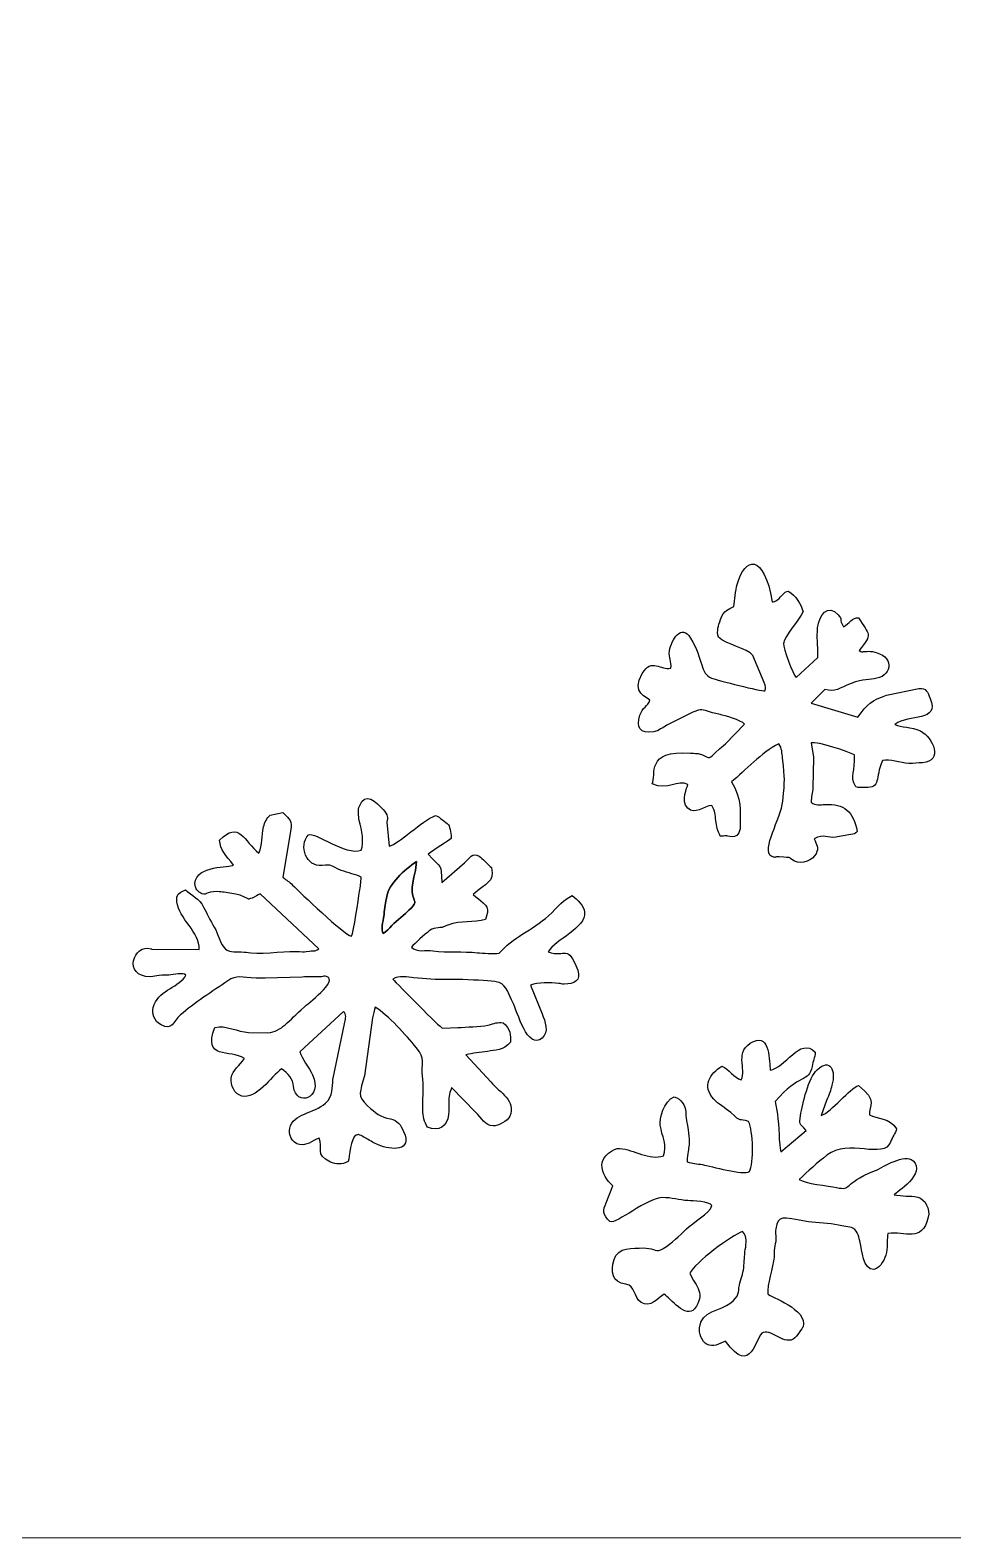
# Model space of a CAD drawing. Header units: millimetres. Extents: x -127 to 127, y -90 to 89.
# Drawn here: x 66.39 to 95.01, y -88.9 to -42.14 of the extents above; entities that cross this region are included whole.
import ezdxf

# ---------------------------------------------------------------- set-up
doc = ezdxf.new("R2010")
doc.units = ezdxf.units.MM
doc.header["$MEASUREMENT"] = 0
doc.layers.add('Layer 1', color=7, linetype='Continuous')

msp = doc.modelspace()

# ---------------------------------------------------------------- linework, layer by layer
at = {"layer": 'Layer 1', "color": 1, "lineweight": 20}
msp.add_lwpolyline([(-127, -88.9), (127, -88.9), (127, 88.9), (-127, 88.9), (-127, -88.9)], close=True, dxfattribs=at)
at = {"layer": 'Layer 1'}
for points, knots in [([(89.7377, -66.0497), (89.6877, -66.5952), (89.0515, -67.556), (89.3933, -67.7723), (89.3933, -67.7723), (89.5727, -67.8221), (89.4482, -67.7684), (89.6255, -67.7809), (89.6255, -67.7809), (90.0833, -67.8129), (89.8299, -67.7654), (90.0975, -67.9106), (90.0975, -67.9106), (90.3507, -68.048), (90.6707, -67.8675), (90.77, -67.6804), (90.77, -67.6804), (90.8635, -67.5041), (90.7852, -67.3959), (90.7087, -67.2207), (90.7087, -67.2207), (91.0153, -67.0401), (91.131, -67.2206), (91.3798, -67.1662), (91.3798, -67.1662), (91.8786, -67.0573), (91.913, -67.1277), (92.0488, -66.99), (92.0488, -66.99), (91.9224, -66.3662), (91.6452, -66.1257), (91.0426, -66.1537), (91.0426, -66.1537), (90.8953, -66.1606), (90.7647, -66.1942), (90.6167, -66.0875), (90.6167, -66.0875), (90.6133, -65.9089), (90.6711, -65.8125), (90.6678, -65.6185), (90.6678, -65.6185), (90.6678, -65.6185), (90.6948, -64.7155), (90.6948, -64.7155), (90.6948, -64.7155), (90.694, -64.7067), (90.6924, -64.6943), (90.6914, -64.6855), (90.6914, -64.6855), (90.6914, -64.6855), (90.6189, -64.2386), (90.6189, -64.2386), (90.6189, -64.2386), (90.8154, -64.1986), (91.7776, -64.5081), (91.9613, -64.6188), (91.9613, -64.6188), (92.0002, -65.1572), (91.7977, -65.2399), (92.0036, -65.6095), (92.0036, -65.6095), (92.1489, -65.6492), (92.0324, -65.619), (92.1605, -65.6256), (92.1605, -65.6256), (92.2053, -65.628), (92.2357, -65.6282), (92.2802, -65.6294), (92.2802, -65.6294), (92.8112, -65.6438), (92.5781, -65.3423), (92.8296, -64.7946), (92.8296, -64.7946), (93.0641, -64.7362), (93.372, -64.8664), (93.6499, -64.8796), (93.6499, -64.8796), (93.8108, -64.8871), (93.9226, -64.8681), (94.0732, -64.8595), (94.0732, -64.8595), (94.7146, -64.8227), (94.4107, -64.0781), (94.0078, -63.8752), (94.0078, -63.8752), (93.7222, -63.7314), (93.4065, -63.7798), (93.2176, -63.6726), (93.2176, -63.6726), (93.6469, -63.3345), (94.6156, -63.6113), (94.3113, -62.8659), (94.3113, -62.8659), (94.2262, -62.6575), (94.1899, -62.544), (93.9619, -62.5521), (93.9619, -62.5521), (93.9619, -62.5521), (92.9556, -62.7632), (92.9556, -62.7632), (92.9556, -62.7632), (92.5131, -62.9181), (92.3538, -63.05), (92.0619, -63.4421), (92.0619, -63.4421), (92.0619, -63.4421), (90.6154, -63.0149), (90.6154, -63.0149), (90.6154, -63.0149), (90.6154, -63.0149), (91.0403, -62.583), (91.0403, -62.583), (91.0403, -62.583), (91.3745, -62.6928), (91.4755, -62.5427), (91.8589, -62.4003), (91.8589, -62.4003), (92.2422, -62.2578), (92.431, -62.2892), (92.6524, -62.2416), (92.6524, -62.2416), (93.1438, -62.1358), (93.2071, -61.5287), (92.5169, -61.4129), (92.5169, -61.4129), (92.4135, -61.3955), (92.3881, -61.4062), (92.3076, -61.4081), (92.3076, -61.4081), (92.0939, -61.4131), (92.29, -61.4697), (92.107, -61.3807), (92.107, -61.3807), (92.5475, -60.8398), (92.408, -60.917), (92.0907, -60.3615), (92.0907, -60.3615), (91.9067, -60.3571), (91.7871, -60.5373), (91.6261, -60.6479), (91.6261, -60.6479), (91.4659, -60.391), (91.6086, -60.4415), (91.4559, -60.2705), (91.4559, -60.2705), (91.1388, -59.9156), (90.8645, -60.2657), (90.8194, -60.6781), (90.8194, -60.6781), (90.7848, -60.995), (90.837, -61.1395), (90.8258, -61.592), (90.8258, -61.592), (90.8258, -61.592), (90.1487, -62.2135), (90.1487, -62.2135), (90.1487, -62.2135), (90.0492, -62.1164), (89.7478, -61.3051), (89.7604, -61.1626), (89.7604, -61.1626), (89.7828, -60.911), (90.2476, -60.4405), (90.3659, -60.1732), (90.3659, -60.1732), (90.3209, -59.9692), (90.1286, -59.6593), (89.9083, -59.539), (89.9083, -59.539), (89.7918, -59.5251), (89.646, -59.7777), (89.5269, -59.8393), (89.5269, -59.8393), (89.3938, -59.9082), (89.4875, -59.8663), (89.4123, -59.8676), (89.4123, -59.8676), (89.1484, -58.3611), (88.5666, -58.4515), (88.3218, -59.3302), (88.3218, -59.3302), (88.272, -59.5092), (88.2452, -59.8227), (88.2184, -60.0168), (88.2184, -60.0168), (88.0415, -60.1174), (87.9151, -60.1024), (87.8053, -60.4182), (87.8053, -60.4182), (87.7377, -60.6129), (87.6838, -60.7633), (87.7407, -60.9612), (87.7407, -60.9612), (87.9841, -61.1977), (88.6371, -61.3072), (88.8061, -61.5302), (88.8061, -61.5302), (88.8061, -61.5302), (89.163, -62.3665), (89.163, -62.3665), (89.163, -62.3665), (89.2037, -62.515), (89.2133, -62.5187), (89.1828, -62.6311), (89.1828, -62.6311), (89.0735, -62.6487), (87.7114, -62.3034), (87.5225, -62.2316), (87.5225, -62.2316), (87.1723, -62.0986), (87.2871, -61.6744), (86.8757, -60.9937), (86.8757, -60.9937), (86.5933, -60.5263), (86.2791, -61.0504), (86.2248, -61.3849), (86.2248, -61.3849), (86.1861, -61.6234), (86.3037, -61.7059), (86.2609, -61.9262), (86.2609, -61.9262), (85.9482, -62.0018), (85.672, -61.5968), (85.3786, -62.0906), (85.3786, -62.0906), (85.0182, -62.697), (85.5426, -62.8415), (85.6173, -62.9153), (85.6173, -62.9153), (85.5491, -63.118), (85.3851, -63.1406), (85.308, -63.3847), (85.308, -63.3847), (85.1892, -63.7618), (85.2886, -63.9785), (85.7388, -63.8984), (85.7388, -63.8984), (85.8908, -63.8713), (86.0109, -63.7649), (86.1436, -63.6965), (86.1436, -63.6965), (87.448, -63.0246), (87.0345, -63.2097), (87.7899, -63.365), (87.7899, -63.365), (87.9236, -63.3926), (88.4424, -63.5399), (88.5538, -63.6591), (88.5538, -63.6591), (88.5538, -63.6591), (87.961, -64.2689), (87.961, -64.2689), (87.961, -64.2689), (87.3696, -64.7644), (87.5378, -64.743), (87.3272, -64.6531), (87.3272, -64.6531), (87.0631, -64.5404), (87.1588, -64.5841), (86.8786, -64.5617), (86.8786, -64.5617), (85.4606, -64.4483), (85.8313, -65.2329), (85.6832, -65.5163), (85.6832, -65.5163), (86.1682, -65.7258), (86.4872, -65.3772), (86.789, -65.5311), (86.789, -65.5311), (86.7853, -65.6316), (86.5587, -66.0167), (86.7905, -66.2732), (86.7905, -66.2732), (86.9908, -66.4951), (87.2928, -66.1974), (87.5359, -66.1816), (87.5359, -66.1816), (87.6442, -66.3719), (87.6375, -66.4539), (87.6585, -66.6561), (87.6585, -66.6561), (87.6759, -66.8242), (87.7168, -66.9763), (87.7988, -67.1375), (87.7988, -67.1375), (87.9094, -67.1491), (87.8906, -67.1205), (87.9981, -67.1308), (87.9981, -67.1308), (88.0531, -67.1362), (88.4494, -67.313), (88.4169, -66.7283), (88.4169, -66.7283), (88.3971, -66.3726), (88.4863, -65.9663), (88.1418, -65.4559), (88.1418, -65.4559), (88.5748, -65.1027), (89.069, -64.5437), (89.6133, -64.2743), (89.6133, -64.2743), (89.7173, -64.4106), (89.712, -64.5693), (89.7293, -64.7209), (89.7293, -64.7209), (89.81, -65.4276), (89.8038, -65.3263), (89.7377, -66.0497)], [0, 0, 0, 0, 0.0128205, 0.0128205, 0.0128205, 0.0128205, 0.025641, 0.025641, 0.025641, 0.025641, 0.0384615, 0.0384615, 0.0384615, 0.0384615, 0.0512821, 0.0512821, 0.0512821, 0.0512821, 0.0641026, 0.0641026, 0.0641026, 0.0641026, 0.0769231, 0.0769231, 0.0769231, 0.0769231, 0.0897436, 0.0897436, 0.0897436, 0.0897436, 0.1025641, 0.1025641, 0.1025641, 0.1025641, 0.1153846, 0.1153846, 0.1153846, 0.1153846, 0.1282051, 0.1282051, 0.1282051, 0.1282051, 0.1410256, 0.1410256, 0.1410256, 0.1410256, 0.1538462, 0.1538462, 0.1538462, 0.1538462, 0.1666667, 0.1666667, 0.1666667, 0.1666667, 0.1794872, 0.1794872, 0.1794872, 0.1794872, 0.1923077, 0.1923077, 0.1923077, 0.1923077, 0.2051282, 0.2051282, 0.2051282, 0.2051282, 0.2179487, 0.2179487, 0.2179487, 0.2179487, 0.2307692, 0.2307692, 0.2307692, 0.2307692, 0.2435897, 0.2435897, 0.2435897, 0.2435897, 0.2564103, 0.2564103, 0.2564103, 0.2564103, 0.2692308, 0.2692308, 0.2692308, 0.2692308, 0.2820513, 0.2820513, 0.2820513, 0.2820513, 0.2948718, 0.2948718, 0.2948718, 0.2948718, 0.3076923, 0.3076923, 0.3076923, 0.3076923, 0.3205128, 0.3205128, 0.3205128, 0.3205128, 0.3333333, 0.3333333, 0.3333333, 0.3333333, 0.3461538, 0.3461538, 0.3461538, 0.3461538, 0.3589744, 0.3589744, 0.3589744, 0.3589744, 0.3717949, 0.3717949, 0.3717949, 0.3717949, 0.3846154, 0.3846154, 0.3846154, 0.3846154, 0.3974359, 0.3974359, 0.3974359, 0.3974359, 0.4102564, 0.4102564, 0.4102564, 0.4102564, 0.4230769, 0.4230769, 0.4230769, 0.4230769, 0.4358974, 0.4358974, 0.4358974, 0.4358974, 0.4487179, 0.4487179, 0.4487179, 0.4487179, 0.4615385, 0.4615385, 0.4615385, 0.4615385, 0.474359, 0.474359, 0.474359, 0.474359, 0.4871795, 0.4871795, 0.4871795, 0.4871795, 0.5, 0.5, 0.5, 0.5, 0.5128205, 0.5128205, 0.5128205, 0.5128205, 0.525641, 0.525641, 0.525641, 0.525641, 0.5384615, 0.5384615, 0.5384615, 0.5384615, 0.5512821, 0.5512821, 0.5512821, 0.5512821, 0.5641026, 0.5641026, 0.5641026, 0.5641026, 0.5769231, 0.5769231, 0.5769231, 0.5769231, 0.5897436, 0.5897436, 0.5897436, 0.5897436, 0.6025641, 0.6025641, 0.6025641, 0.6025641, 0.6153846, 0.6153846, 0.6153846, 0.6153846, 0.6282051, 0.6282051, 0.6282051, 0.6282051, 0.6410256, 0.6410256, 0.6410256, 0.6410256, 0.6538462, 0.6538462, 0.6538462, 0.6538462, 0.6666667, 0.6666667, 0.6666667, 0.6666667, 0.6794872, 0.6794872, 0.6794872, 0.6794872, 0.6923077, 0.6923077, 0.6923077, 0.6923077, 0.7051282, 0.7051282, 0.7051282, 0.7051282, 0.7179487, 0.7179487, 0.7179487, 0.7179487, 0.7307692, 0.7307692, 0.7307692, 0.7307692, 0.7435897, 0.7435897, 0.7435897, 0.7435897, 0.7564103, 0.7564103, 0.7564103, 0.7564103, 0.7692308, 0.7692308, 0.7692308, 0.7692308, 0.7820513, 0.7820513, 0.7820513, 0.7820513, 0.7948718, 0.7948718, 0.7948718, 0.7948718, 0.8076923, 0.8076923, 0.8076923, 0.8076923, 0.8205128, 0.8205128, 0.8205128, 0.8205128, 0.8333333, 0.8333333, 0.8333333, 0.8333333, 0.8461538, 0.8461538, 0.8461538, 0.8461538, 0.8589744, 0.8589744, 0.8589744, 0.8589744, 0.8717949, 0.8717949, 0.8717949, 0.8717949, 0.8846154, 0.8846154, 0.8846154, 0.8846154, 0.8974359, 0.8974359, 0.8974359, 0.8974359, 0.9102564, 0.9102564, 0.9102564, 0.9102564, 0.9230769, 0.9230769, 0.9230769, 0.9230769, 0.9358974, 0.9358974, 0.9358974, 0.9358974, 0.9487179, 0.9487179, 0.9487179, 0.9487179, 0.9615385, 0.9615385, 0.9615385, 0.9615385, 0.974359, 0.974359, 0.974359, 0.974359, 1, 1, 1, 1]), ([(80.6773, -74.7613), (80.6773, -74.7613), (79.9027, -73.9175), (79.9027, -73.9175), (79.9027, -73.9175), (80.1259, -73.8633), (80.3508, -73.8504), (80.5792, -73.8109), (80.5792, -73.8109), (80.8136, -73.7704), (81.0681, -73.7957), (81.2892, -73.5236), (81.2892, -73.5236), (81.2906, -73.3296), (81.301, -73.1057), (81.0589, -72.9235), (81.0589, -72.9235), (80.8769, -72.8975), (80.8092, -72.9473), (80.5948, -72.9944), (80.5948, -72.9944), (80.3117, -73.0565), (79.9369, -73.0504), (79.6565, -73.0747), (79.6565, -73.0747), (79.6565, -73.0747), (79.1925, -73.0932), (79.1925, -73.0932), (79.1925, -73.0932), (79.1037, -73.0883), (77.8078, -71.7398), (77.637, -71.5692), (77.637, -71.5692), (77.8212, -71.4601), (78.1089, -71.5074), (78.2937, -71.5351), (78.2937, -71.5351), (78.2937, -71.5351), (78.9551, -71.5833), (78.9551, -71.5833), (78.9551, -71.5833), (79.2499, -71.5623), (80.7248, -71.6003), (80.9416, -71.675), (80.9416, -71.675), (81.1622, -71.7509), (81.2603, -72.0912), (81.3623, -72.2954), (81.3623, -72.2954), (81.5033, -72.5775), (81.8208, -73.7854), (82.2689, -73.4017), (82.2689, -73.4017), (82.4972, -73.2062), (82.3591, -72.8845), (82.2765, -72.647), (82.2765, -72.647), (82.2765, -72.647), (81.9087, -71.7552), (81.9087, -71.7552), (81.9087, -71.7552), (82.1276, -71.661), (82.5493, -71.6834), (82.7806, -71.7023), (82.7806, -71.7023), (82.8636, -71.709), (82.8658, -71.7264), (82.9603, -71.726), (82.9603, -71.726), (83.2545, -71.7247), (83.4961, -71.6095), (83.3758, -71.2931), (83.3758, -71.2931), (83.0563, -70.453), (83.0036, -70.9108), (82.4609, -70.7292), (82.4609, -70.7292), (82.6877, -70.3328), (83.6362, -69.9933), (83.5878, -69.4936), (83.5878, -69.4936), (83.5688, -69.2977), (83.3683, -69.1119), (83.2076, -68.973), (83.2076, -68.973), (82.7121, -69.2795), (82.8294, -69.2865), (82.4711, -69.6065), (82.4711, -69.6065), (81.9697, -70.0544), (81.3551, -70.2773), (80.9386, -70.7687), (80.9386, -70.7687), (80.7825, -70.7866), (80.4201, -70.7714), (80.2685, -70.7538), (80.2685, -70.7538), (79.8214, -70.7016), (79.3445, -70.7597), (78.8851, -70.691), (78.8851, -70.691), (78.6736, -70.6594), (78.3826, -70.7537), (78.2151, -70.5801), (78.2151, -70.5801), (78.3284, -70.4518), (78.6317, -70.1787), (78.7723, -70.0746), (78.7723, -70.0746), (78.8858, -69.9905), (78.9321, -69.9879), (79.0449, -69.9793), (79.0449, -69.9793), (79.2243, -69.9655), (79.1593, -69.9721), (79.3498, -69.898), (79.3498, -69.898), (79.7597, -69.7383), (80.1411, -69.8257), (80.5198, -69.7244), (80.5198, -69.7244), (80.5198, -69.7244), (80.5813, -69.5023), (80.5813, -69.5023), (80.5813, -69.5023), (80.6222, -69.2628), (80.3338, -69.1447), (80.1333, -68.9418), (80.1333, -68.9418), (80.536, -68.5821), (80.7946, -68.5829), (80.6988, -68.1139), (80.6988, -68.1139), (80.6067, -68.0211), (80.4058, -67.8145), (80.3186, -67.7602), (80.3186, -67.7602), (80.1038, -67.6263), (80.0348, -67.8138), (79.8613, -67.9641), (79.8613, -67.9641), (79.8613, -67.9641), (79.1652, -68.5756), (79.1652, -68.5756), (79.1652, -68.5756), (79.1334, -67.9501), (79.1606, -68.1677), (78.7345, -67.6937), (78.7345, -67.6937), (78.8983, -67.5699), (79.3953, -67.2587), (79.4459, -67.2105), (79.4459, -67.2105), (79.4591, -67.1331), (79.417, -66.8512), (79.3675, -66.7856), (79.3675, -66.7856), (79.3303, -66.7362), (79.2428, -66.6838), (79.177, -66.6347), (79.177, -66.6347), (79.1255, -66.5962), (79.0324, -66.4958), (78.9661, -66.4978), (78.9661, -66.4978), (78.5356, -66.6554), (77.8341, -67.3712), (77.527, -67.4518), (77.527, -67.4518), (77.527, -67.4518), (77.4564, -66.7048), (77.4564, -66.7048), (77.4564, -66.7048), (77.4843, -66.5362), (77.4917, -66.4951), (77.3396, -66.3146), (77.3396, -66.3146), (77.1422, -66.0803), (76.7728, -65.7212), (76.6026, -66.2033), (76.6026, -66.2033), (76.5617, -66.3195), (76.5669, -66.5169), (76.6012, -66.6549), (76.6012, -66.6549), (76.6734, -66.9462), (76.7602, -67.3323), (76.6581, -67.576), (76.6581, -67.576), (76.1739, -67.7397), (75.2217, -66.9973), (75.026, -67.092), (75.026, -67.092), (74.7028, -67.4473), (74.9697, -68.1055), (75.4438, -68.045), (75.4438, -68.045), (75.7646, -68.0042), (75.7028, -68.0675), (76.0378, -68.1976), (76.0378, -68.1976), (76.2461, -68.2786), (76.4934, -68.3197), (76.657, -68.4107), (76.657, -68.4107), (76.6481, -68.5761), (76.6407, -68.6952), (76.6106, -68.8582), (76.6106, -68.8582), (76.5704, -69.076), (76.4308, -70.1167), (76.3561, -70.2435), (76.3561, -70.2435), (76.1149, -70.1907), (74.7725, -68.8893), (74.5326, -68.6527), (74.5326, -68.6527), (74.4209, -68.5425), (74.3569, -68.5238), (74.2334, -68.4045), (74.2334, -68.4045), (74.2334, -68.4045), (74.4765, -66.9272), (74.4765, -66.9272), (74.4765, -66.9272), (74.5054, -66.6747), (74.4649, -66.6297), (74.2328, -66.4053), (74.2328, -66.4053), (74.2328, -66.4053), (73.8405, -66.4866), (73.8405, -66.4866), (73.8405, -66.4866), (73.7326, -66.5577), (73.6621, -66.7207), (73.6323, -66.8493), (73.6323, -66.8493), (73.5645, -67.1412), (73.6073, -67.3916), (73.4854, -67.6644), (73.4854, -67.6644), (73.0264, -67.2986), (72.8759, -66.6376), (72.2687, -67.2592), (72.2687, -67.2592), (72.2863, -67.5656), (72.4642, -67.7323), (72.6954, -68.0344), (72.6954, -68.0344), (72.5921, -68.1254), (71.5448, -68.0156), (71.5005, -68.6037), (71.5005, -68.6037), (71.4965, -68.6567), (71.5424, -68.7753), (71.5614, -68.8017), (71.5614, -68.8017), (71.5783, -68.8249), (71.6378, -68.8762), (71.6524, -68.8857), (71.6524, -68.8857), (71.8618, -69.0209), (71.8222, -68.8428), (72.1986, -68.8556), (72.1986, -68.8556), (72.3447, -68.8607), (72.4696, -68.8927), (72.6473, -68.9166), (72.6473, -68.9166), (72.8245, -68.9406), (72.8894, -68.9617), (73.0627, -69.0365), (73.0627, -69.0365), (73.2119, -69.101), (73.1089, -69.11), (73.2732, -69.0563), (73.2732, -69.0563), (73.3667, -69.0258), (73.4545, -68.9601), (73.5228, -68.9237), (73.5228, -68.9237), (73.5228, -68.9237), (75.3434, -70.6283), (75.3434, -70.6283), (75.3434, -70.6283), (75.1859, -70.7293), (75.2119, -70.6865), (75.0513, -70.6994), (75.0513, -70.6994), (74.8853, -70.7128), (74.9162, -70.7435), (74.7499, -70.719), (74.7499, -70.719), (74.4524, -70.6753), (73.6804, -70.8019), (73.2376, -70.754), (73.2376, -70.754), (73.1118, -70.7404), (73.0791, -70.7319), (72.9377, -70.7267), (72.9377, -70.7267), (72.7327, -70.7193), (72.5258, -70.7542), (72.3964, -70.5845), (72.3964, -70.5845), (72.2396, -70.379), (72.2347, -70.1879), (72.1024, -69.9627), (72.1024, -69.9627), (71.9769, -69.7493), (71.8692, -69.5207), (71.7714, -69.3365), (71.7714, -69.3365), (71.6219, -69.0549), (71.4134, -68.9933), (71.2061, -68.801), (71.2061, -68.801), (70.986, -68.9227), (70.919, -68.9218), (70.9435, -69.1719), (70.9435, -69.1719), (70.9952, -69.7019), (71.6607, -70.1043), (71.6357, -70.6509), (71.6357, -70.6509), (71.6357, -70.6509), (70.1648, -70.642), (70.1648, -70.642), (70.1648, -70.642), (70.156, -70.6389), (70.1447, -70.6336), (70.1359, -70.6307), (70.1359, -70.6307), (69.6039, -70.4565), (69.2351, -71.4974), (70.12, -71.4974), (70.12, -71.4974), (70.2311, -71.4974), (70.2737, -71.473), (70.3921, -71.4584), (70.3921, -71.4584), (70.5115, -71.4439), (70.5808, -71.4551), (70.6948, -71.446), (70.6948, -71.446), (70.8499, -71.4336), (71.1411, -71.367), (71.2151, -71.4443), (71.2151, -71.4443), (71.2151, -71.4443), (71.1843, -71.5105), (71.1843, -71.5105), (71.1843, -71.5105), (70.9366, -71.8517), (70.3351, -71.9318), (70.2103, -72.4511), (70.2103, -72.4511), (70.1652, -72.6384), (70.2242, -72.8688), (70.4541, -72.9883), (70.4541, -72.9883), (70.8015, -73.1685), (70.8113, -72.8987), (71.0522, -72.6836), (71.0522, -72.6836), (71.47, -72.3103), (72.0576, -71.9491), (72.5217, -71.6236), (72.5217, -71.6236), (72.7905, -71.4351), (72.9587, -71.517), (73.4051, -71.541), (73.4051, -71.541), (73.5356, -71.5479), (73.5714, -71.5386), (73.6768, -71.544), (73.6768, -71.544), (73.6768, -71.544), (74.8257, -71.5108), (74.8257, -71.5108), (74.8257, -71.5108), (75.0309, -71.4778), (75.2239, -71.5147), (75.4299, -71.4951), (75.4299, -71.4951), (75.4786, -71.4904), (75.5172, -71.4706), (75.5833, -71.4902), (75.5833, -71.4902), (75.9818, -71.6084), (74.9613, -72.3697), (74.8871, -72.4361), (74.8871, -72.4361), (74.38, -72.8907), (74.215, -73.1764), (73.7623, -73.2384), (73.7623, -73.2384), (73.7623, -73.2384), (73.16, -73.2214), (73.16, -73.2214), (73.16, -73.2214), (72.8297, -73.2083), (72.471, -72.9877), (72.1168, -73.0666), (72.1168, -73.0666), (71.7366, -74.0925), (72.5923, -73.7406), (73.0363, -74.0306), (73.0363, -74.0306), (72.8811, -74.2659), (72.6717, -74.3729), (72.6278, -74.639), (72.6278, -74.639), (72.5911, -74.861), (72.7308, -75.1368), (72.9562, -75.1964), (72.9562, -75.1964), (73.4033, -75.3144), (73.8642, -74.6034), (74.1847, -74.3506), (74.1847, -74.3506), (74.4023, -74.4848), (74.5428, -74.6785), (74.564, -74.8991), (74.564, -74.8991), (74.6273, -75.5569), (75.487, -75.2643), (75.152, -74.5419), (75.152, -74.5419), (75.0528, -74.3278), (74.8063, -74.0215), (74.7603, -73.8286), (74.7603, -73.8286), (74.7603, -73.8286), (76.1156, -72.5787), (76.1156, -72.5787), (76.1156, -72.5787), (76.2155, -72.6561), (76.1718, -72.7827), (76.1522, -72.9065), (76.1522, -72.9065), (76.1522, -72.9065), (75.784, -74.6969), (75.784, -74.6969), (75.784, -74.6969), (75.753, -74.9044), (75.795, -75.2015), (75.5522, -75.4184), (75.5522, -75.4184), (75.1894, -75.7426), (74.5516, -75.7392), (74.4413, -76.19), (74.4413, -76.19), (74.3943, -76.3818), (74.5076, -76.6565), (74.7442, -76.7024), (74.7442, -76.7024), (74.9754, -76.7473), (75.113, -76.5969), (75.3596, -76.4986), (75.3596, -76.4986), (75.4868, -76.7952), (75.2046, -77.0218), (75.7076, -77.243), (75.7076, -77.243), (75.8778, -77.3179), (76.0621, -77.3329), (76.2563, -77.2298), (76.2563, -77.2298), (76.2958, -77.0799), (76.3316, -76.4882), (76.4998, -76.4154), (76.4998, -76.4154), (76.6438, -76.3734), (76.5087, -76.3718), (76.661, -76.4258), (76.661, -76.4258), (76.6737, -76.4304), (76.8083, -76.5082), (76.8369, -76.5249), (76.8369, -76.5249), (76.9504, -76.5912), (77.0645, -76.6626), (77.1897, -76.7147), (77.1897, -76.7147), (77.5834, -76.8784), (78.2684, -76.9221), (77.977, -76.2965), (77.977, -76.2965), (77.8827, -76.0938), (77.7901, -75.9447), (77.5658, -75.9065), (77.5658, -75.9065), (77.2622, -75.8547), (77.1007, -75.7204), (76.857, -75.5003), (76.857, -75.5003), (76.5066, -75.1839), (76.6395, -75.0685), (76.7577, -74.5709), (76.7577, -74.5709), (76.7577, -74.5709), (77.0133, -72.7738), (77.0133, -72.7738), (77.0133, -72.7738), (77.0337, -72.6736), (77.0552, -72.528), (77.0965, -72.4395), (77.0965, -72.4395), (77.4851, -72.6796), (78.066, -73.3228), (78.365, -73.6887), (78.365, -73.6887), (78.691, -74.0877), (78.497, -74.1022), (78.5699, -74.6717), (78.5699, -74.6717), (78.6138, -75.0137), (78.554, -75.3054), (78.5722, -75.6378), (78.5722, -75.6378), (78.5811, -75.7991), (78.6083, -76.0122), (78.7194, -76.1676), (78.7194, -76.1676), (79.0599, -76.2952), (79.3348, -76.1616), (79.3662, -75.7744), (79.3662, -75.7744), (79.3784, -75.624), (79.3769, -75.5184), (79.374, -75.3513), (79.374, -75.3513), (79.3722, -75.25), (79.4124, -75.0513), (79.4652, -74.9315), (79.4652, -74.9315), (79.4652, -74.9315), (80.2072, -75.6954), (80.2072, -75.6954), (80.2072, -75.6954), (80.3999, -75.8858), (80.5031, -76.1217), (80.7525, -76.1251), (80.7525, -76.1251), (80.9022, -76.1272), (81.2088, -75.968), (81.2703, -75.8214), (81.2703, -75.8214), (81.4714, -75.3425), (80.9735, -75.0929), (80.6773, -74.7613)], [0, 0, 0, 0, 0.0071942, 0.0071942, 0.0071942, 0.0071942, 0.0143885, 0.0143885, 0.0143885, 0.0143885, 0.0215827, 0.0215827, 0.0215827, 0.0215827, 0.028777, 0.028777, 0.028777, 0.028777, 0.0359712, 0.0359712, 0.0359712, 0.0359712, 0.0431655, 0.0431655, 0.0431655, 0.0431655, 0.0503597, 0.0503597, 0.0503597, 0.0503597, 0.057554, 0.057554, 0.057554, 0.057554, 0.0647482, 0.0647482, 0.0647482, 0.0647482, 0.0719424, 0.0719424, 0.0719424, 0.0719424, 0.0791367, 0.0791367, 0.0791367, 0.0791367, 0.0863309, 0.0863309, 0.0863309, 0.0863309, 0.0935252, 0.0935252, 0.0935252, 0.0935252, 0.1007194, 0.1007194, 0.1007194, 0.1007194, 0.1079137, 0.1079137, 0.1079137, 0.1079137, 0.1151079, 0.1151079, 0.1151079, 0.1151079, 0.1223022, 0.1223022, 0.1223022, 0.1223022, 0.1294964, 0.1294964, 0.1294964, 0.1294964, 0.1366906, 0.1366906, 0.1366906, 0.1366906, 0.1438849, 0.1438849, 0.1438849, 0.1438849, 0.1510791, 0.1510791, 0.1510791, 0.1510791, 0.1582734, 0.1582734, 0.1582734, 0.1582734, 0.1654676, 0.1654676, 0.1654676, 0.1654676, 0.1726619, 0.1726619, 0.1726619, 0.1726619, 0.1798561, 0.1798561, 0.1798561, 0.1798561, 0.1870504, 0.1870504, 0.1870504, 0.1870504, 0.1942446, 0.1942446, 0.1942446, 0.1942446, 0.2014388, 0.2014388, 0.2014388, 0.2014388, 0.2086331, 0.2086331, 0.2086331, 0.2086331, 0.2158273, 0.2158273, 0.2158273, 0.2158273, 0.2230216, 0.2230216, 0.2230216, 0.2230216, 0.2302158, 0.2302158, 0.2302158, 0.2302158, 0.2374101, 0.2374101, 0.2374101, 0.2374101, 0.2446043, 0.2446043, 0.2446043, 0.2446043, 0.2517986, 0.2517986, 0.2517986, 0.2517986, 0.2589928, 0.2589928, 0.2589928, 0.2589928, 0.2661871, 0.2661871, 0.2661871, 0.2661871, 0.2733813, 0.2733813, 0.2733813, 0.2733813, 0.2805755, 0.2805755, 0.2805755, 0.2805755, 0.2877698, 0.2877698, 0.2877698, 0.2877698, 0.294964, 0.294964, 0.294964, 0.294964, 0.3021583, 0.3021583, 0.3021583, 0.3021583, 0.3093525, 0.3093525, 0.3093525, 0.3093525, 0.3165468, 0.3165468, 0.3165468, 0.3165468, 0.323741, 0.323741, 0.323741, 0.323741, 0.3309353, 0.3309353, 0.3309353, 0.3309353, 0.3381295, 0.3381295, 0.3381295, 0.3381295, 0.3453237, 0.3453237, 0.3453237, 0.3453237, 0.352518, 0.352518, 0.352518, 0.352518, 0.3597122, 0.3597122, 0.3597122, 0.3597122, 0.3669065, 0.3669065, 0.3669065, 0.3669065, 0.3741007, 0.3741007, 0.3741007, 0.3741007, 0.381295, 0.381295, 0.381295, 0.381295, 0.3884892, 0.3884892, 0.3884892, 0.3884892, 0.3956835, 0.3956835, 0.3956835, 0.3956835, 0.4028777, 0.4028777, 0.4028777, 0.4028777, 0.4100719, 0.4100719, 0.4100719, 0.4100719, 0.4172662, 0.4172662, 0.4172662, 0.4172662, 0.4244604, 0.4244604, 0.4244604, 0.4244604, 0.4316547, 0.4316547, 0.4316547, 0.4316547, 0.4388489, 0.4388489, 0.4388489, 0.4388489, 0.4460432, 0.4460432, 0.4460432, 0.4460432, 0.4532374, 0.4532374, 0.4532374, 0.4532374, 0.4604317, 0.4604317, 0.4604317, 0.4604317, 0.4676259, 0.4676259, 0.4676259, 0.4676259, 0.4748201, 0.4748201, 0.4748201, 0.4748201, 0.4820144, 0.4820144, 0.4820144, 0.4820144, 0.4892086, 0.4892086, 0.4892086, 0.4892086, 0.4964029, 0.4964029, 0.4964029, 0.4964029, 0.5035971, 0.5035971, 0.5035971, 0.5035971, 0.5107914, 0.5107914, 0.5107914, 0.5107914, 0.5179856, 0.5179856, 0.5179856, 0.5179856, 0.5251799, 0.5251799, 0.5251799, 0.5251799, 0.5323741, 0.5323741, 0.5323741, 0.5323741, 0.5395683, 0.5395683, 0.5395683, 0.5395683, 0.5467626, 0.5467626, 0.5467626, 0.5467626, 0.5539568, 0.5539568, 0.5539568, 0.5539568, 0.5611511, 0.5611511, 0.5611511, 0.5611511, 0.5683453, 0.5683453, 0.5683453, 0.5683453, 0.5755396, 0.5755396, 0.5755396, 0.5755396, 0.5827338, 0.5827338, 0.5827338, 0.5827338, 0.5899281, 0.5899281, 0.5899281, 0.5899281, 0.5971223, 0.5971223, 0.5971223, 0.5971223, 0.6043165, 0.6043165, 0.6043165, 0.6043165, 0.6115108, 0.6115108, 0.6115108, 0.6115108, 0.618705, 0.618705, 0.618705, 0.618705, 0.6258993, 0.6258993, 0.6258993, 0.6258993, 0.6330935, 0.6330935, 0.6330935, 0.6330935, 0.6402878, 0.6402878, 0.6402878, 0.6402878, 0.647482, 0.647482, 0.647482, 0.647482, 0.6546763, 0.6546763, 0.6546763, 0.6546763, 0.6618705, 0.6618705, 0.6618705, 0.6618705, 0.6690647, 0.6690647, 0.6690647, 0.6690647, 0.676259, 0.676259, 0.676259, 0.676259, 0.6834532, 0.6834532, 0.6834532, 0.6834532, 0.6906475, 0.6906475, 0.6906475, 0.6906475, 0.6978417, 0.6978417, 0.6978417, 0.6978417, 0.705036, 0.705036, 0.705036, 0.705036, 0.7122302, 0.7122302, 0.7122302, 0.7122302, 0.7194245, 0.7194245, 0.7194245, 0.7194245, 0.7266187, 0.7266187, 0.7266187, 0.7266187, 0.7338129, 0.7338129, 0.7338129, 0.7338129, 0.7410072, 0.7410072, 0.7410072, 0.7410072, 0.7482014, 0.7482014, 0.7482014, 0.7482014, 0.7553957, 0.7553957, 0.7553957, 0.7553957, 0.7625899, 0.7625899, 0.7625899, 0.7625899, 0.7697842, 0.7697842, 0.7697842, 0.7697842, 0.7769784, 0.7769784, 0.7769784, 0.7769784, 0.7841727, 0.7841727, 0.7841727, 0.7841727, 0.7913669, 0.7913669, 0.7913669, 0.7913669, 0.7985612, 0.7985612, 0.7985612, 0.7985612, 0.8057554, 0.8057554, 0.8057554, 0.8057554, 0.8129496, 0.8129496, 0.8129496, 0.8129496, 0.8201439, 0.8201439, 0.8201439, 0.8201439, 0.8273381, 0.8273381, 0.8273381, 0.8273381, 0.8345324, 0.8345324, 0.8345324, 0.8345324, 0.8417266, 0.8417266, 0.8417266, 0.8417266, 0.8489209, 0.8489209, 0.8489209, 0.8489209, 0.8561151, 0.8561151, 0.8561151, 0.8561151, 0.8633094, 0.8633094, 0.8633094, 0.8633094, 0.8705036, 0.8705036, 0.8705036, 0.8705036, 0.8776978, 0.8776978, 0.8776978, 0.8776978, 0.8848921, 0.8848921, 0.8848921, 0.8848921, 0.8920863, 0.8920863, 0.8920863, 0.8920863, 0.8992806, 0.8992806, 0.8992806, 0.8992806, 0.9064748, 0.9064748, 0.9064748, 0.9064748, 0.9136691, 0.9136691, 0.9136691, 0.9136691, 0.9208633, 0.9208633, 0.9208633, 0.9208633, 0.9280576, 0.9280576, 0.9280576, 0.9280576, 0.9352518, 0.9352518, 0.9352518, 0.9352518, 0.942446, 0.942446, 0.942446, 0.942446, 0.9496403, 0.9496403, 0.9496403, 0.9496403, 0.9568345, 0.9568345, 0.9568345, 0.9568345, 0.9640288, 0.9640288, 0.9640288, 0.9640288, 0.971223, 0.971223, 0.971223, 0.971223, 0.9784173, 0.9784173, 0.9784173, 0.9784173, 0.9856115, 0.9856115, 0.9856115, 0.9856115, 1, 1, 1, 1]), ([(78.3474, -68.2001), (77.9853, -69.44), (78.7573, -68.9327), (77.8866, -69.6546), (77.8866, -69.6546), (77.6788, -69.8268), (77.5442, -70.0004), (77.3392, -70.1606), (77.3392, -70.1606), (77.2696, -70.0097), (77.3327, -69.8479), (77.3672, -69.5645), (77.3672, -69.5645), (77.3912, -69.3678), (77.4161, -69.1977), (77.4536, -68.9963), (77.4536, -68.9963), (77.5207, -68.637), (77.9875, -68.1737), (78.3772, -67.9275), (78.3772, -67.9275), (78.3772, -67.9275), (78.3474, -68.2001), (78.3474, -68.2001)], [0, 0, 0, 0, 0.1428571, 0.1428571, 0.1428571, 0.1428571, 0.2857143, 0.2857143, 0.2857143, 0.2857143, 0.4285714, 0.4285714, 0.4285714, 0.4285714, 0.5714286, 0.5714286, 0.5714286, 0.5714286, 0.7142857, 0.7142857, 0.7142857, 0.7142857, 1, 1, 1, 1]), ([(78.3772, -67.9275), (77.9875, -68.1737), (77.5207, -68.637), (77.4536, -68.9963), (77.4536, -68.9963), (77.4161, -69.1977), (77.3912, -69.3678), (77.3672, -69.5645), (77.3672, -69.5645), (77.3327, -69.8479), (77.2696, -70.0097), (77.3392, -70.1606), (77.3392, -70.1606), (77.5442, -70.0004), (77.6788, -69.8268), (77.8866, -69.6546), (77.8866, -69.6546), (78.7573, -68.9327), (77.9853, -69.44), (78.3474, -68.2001), (78.3474, -68.2001), (78.3474, -68.2001), (78.3772, -67.9275), (78.3772, -67.9275)], [0, 0, 0, 0, 0.1428571, 0.1428571, 0.1428571, 0.1428571, 0.2857143, 0.2857143, 0.2857143, 0.2857143, 0.4285714, 0.4285714, 0.4285714, 0.4285714, 0.5714286, 0.5714286, 0.5714286, 0.5714286, 0.7142857, 0.7142857, 0.7142857, 0.7142857, 1, 1, 1, 1]), ([(93.1925, -78.2602), (93.2569, -78.1842), (94.2014, -77.603), (93.7779, -77.2075), (93.7779, -77.2075), (93.512, -76.9592), (92.8768, -77.3975), (92.5803, -77.5183), (92.5803, -77.5183), (91.55, -77.938), (91.9022, -78.1362), (91.4056, -78.0339), (91.4056, -78.0339), (91.1596, -77.9832), (90.4115, -77.9121), (90.2497, -77.7872), (90.2497, -77.7872), (90.4988, -77.5279), (90.825, -77.2634), (91.108, -77.0322), (91.108, -77.0322), (91.757, -76.5018), (92.8844, -77.1809), (93.0781, -76.6252), (93.0781, -76.6252), (93.1331, -76.4677), (93.2304, -76.3596), (93.2678, -76.2131), (93.2678, -76.2131), (93.0675, -75.881), (92.6507, -75.8897), (92.4227, -75.7841), (92.4227, -75.7841), (92.4107, -75.499), (92.6933, -75.3472), (92.0881, -74.8654), (92.0881, -74.8654), (91.8344, -74.9461), (91.2335, -75.6988), (90.9329, -75.8008), (90.9329, -75.8008), (90.9329, -75.8008), (91.0976, -75.3322), (91.0976, -75.3322), (91.0976, -75.3322), (91.1871, -75.1302), (91.214, -75.03), (91.2625, -74.8609), (91.2625, -74.8609), (91.3907, -74.4132), (91.2144, -74.0024), (90.8012, -74.3805), (90.8012, -74.3805), (90.5459, -74.614), (90.3389, -75.442), (90.2907, -75.8005), (90.2907, -75.8005), (90.2516, -76.0916), (90.2413, -76.026), (90.4673, -76.2632), (90.4673, -76.2632), (90.4673, -76.2632), (89.6723, -76.9261), (89.6723, -76.9261), (89.6723, -76.9261), (89.6183, -76.7005), (89.6226, -76.1095), (89.5687, -75.7599), (89.5687, -75.7599), (89.5687, -75.7599), (89.5017, -75.3708), (89.5017, -75.3708), (89.5017, -75.3708), (90.2447, -74.4887), (90.5524, -74.7843), (90.6474, -74.2825), (90.6474, -74.2825), (90.6815, -74.1027), (90.7291, -74.0127), (90.7445, -73.8393), (90.7445, -73.8393), (90.2763, -73.334), (89.7904, -74.3622), (89.3487, -74.39), (89.3487, -74.39), (89.3091, -74.1476), (89.358, -73.2562), (88.8249, -73.5045), (88.8249, -73.5045), (88.206, -73.7929), (88.6285, -74.3786), (88.4479, -74.6942), (88.4479, -74.6942), (88.2312, -74.63), (88.0675, -74.3672), (87.8515, -74.2683), (87.8515, -74.2683), (87.4739, -74.5052), (87.2228, -74.8846), (87.5972, -75.2949), (87.5972, -75.2949), (87.7394, -75.4508), (87.946, -75.5497), (88.1215, -75.7125), (88.1215, -75.7125), (88.4762, -76.0416), (88.3735, -75.8748), (88.6764, -75.9883), (88.6764, -75.9883), (88.8145, -76.2732), (88.8559, -77.293), (88.7021, -77.5366), (88.7021, -77.5366), (88.5355, -77.6663), (87.4936, -77.3707), (87.2503, -77.3256), (87.2503, -77.3256), (87.0737, -77.2929), (86.9396, -77.2957), (86.77, -77.2343), (86.77, -77.2343), (86.7962, -76.6663), (86.909, -76.8238), (86.75, -75.9626), (86.75, -75.9626), (86.7209, -75.8051), (86.7371, -75.8121), (86.7291, -75.6903), (86.7291, -75.6903), (86.7165, -75.4986), (86.59, -75.2831), (86.373, -75.2212), (86.373, -75.2212), (86.0353, -75.3473), (85.9137, -75.9176), (85.9376, -76.0987), (85.9376, -76.0987), (85.9813, -76.4284), (86.1672, -76.7507), (86.0389, -77.0494), (86.0389, -77.0494), (85.6121, -77.2079), (85.0982, -76.8554), (84.6849, -76.8223), (84.6849, -76.8223), (84.4838, -76.8063), (84.1246, -77.075), (84.1283, -77.3248), (84.1283, -77.3248), (84.1323, -77.6076), (84.2721, -77.8079), (84.4674, -77.9771), (84.4674, -77.9771), (84.4674, -77.9771), (84.2609, -78.508), (84.2609, -78.508), (84.2609, -78.508), (84.1422, -78.734), (84.1571, -78.877), (84.3726, -79.0903), (84.3726, -79.0903), (84.5824, -79.1819), (85.5259, -78.3486), (86.0164, -78.3463), (86.0164, -78.3463), (86.2779, -78.3451), (86.536, -78.4259), (86.7947, -78.4418), (86.7947, -78.4418), (86.9306, -78.4503), (87.4675, -78.4629), (87.5407, -78.5936), (87.5407, -78.5936), (87.4682, -78.8506), (86.9404, -79.1259), (86.7493, -79.3149), (86.7493, -79.3149), (86.5356, -79.5263), (86.2905, -79.7682), (86.0275, -79.9254), (86.0275, -79.9254), (86.0167, -79.9318), (86.0067, -79.9376), (85.9959, -79.9435), (85.9959, -79.9435), (85.9959, -79.9435), (85.9285, -79.9756), (85.9285, -79.9756), (85.9285, -79.9756), (85.8147, -80.0307), (85.6631, -79.898), (85.4163, -79.908), (85.4163, -79.908), (85.0769, -79.9217), (84.6197, -79.8668), (84.5035, -80.272), (84.5035, -80.272), (84.397, -80.6425), (84.4284, -80.973), (84.8718, -81.0313), (84.8718, -81.0313), (85.1781, -81.0717), (85.0915, -81.4338), (85.3481, -81.5978), (85.3481, -81.5978), (85.6231, -81.7735), (85.8616, -81.4659), (86.0593, -81.3404), (86.0593, -81.3404), (86.2369, -81.468), (86.7475, -82.1122), (86.9947, -81.7955), (86.9947, -81.7955), (87.3668, -81.3188), (87.049, -81.1246), (86.8541, -80.7018), (86.8541, -80.7018), (87.0128, -80.3415), (88.1453, -79.5366), (88.4892, -79.3946), (88.4892, -79.3946), (88.6326, -79.564), (88.608, -79.7507), (88.5756, -79.96), (88.5756, -79.96), (88.5418, -80.1776), (88.5501, -80.3007), (88.525, -80.529), (88.525, -80.529), (88.5053, -80.7085), (88.4284, -80.8765), (88.391, -81.0653), (88.391, -81.0653), (88.3476, -81.2846), (88.3978, -81.4055), (88.1254, -81.6115), (88.1254, -81.6115), (87.8015, -81.8566), (87.198, -81.8657), (87.1508, -82.3822), (87.1508, -82.3822), (87.1369, -82.5338), (87.2164, -82.8153), (87.3885, -82.9017), (87.3885, -82.9017), (87.5736, -82.9946), (87.7546, -82.8895), (87.9641, -82.8001), (87.9641, -82.8001), (88.7702, -83.9625), (88.8884, -82.6029), (89.1307, -82.527), (89.1307, -82.527), (89.4276, -82.4341), (89.7926, -82.9638), (90.1156, -82.7), (90.1156, -82.7), (90.1418, -82.6787), (90.3552, -82.3893), (90.366, -82.3529), (90.366, -82.3529), (90.5299, -81.807), (89.3245, -81.4174), (89.2763, -81.3376), (89.2763, -81.3376), (89.2339, -81.067), (89.4377, -80.5058), (89.471, -80.1905), (89.471, -80.1905), (89.482, -80.0868), (89.464, -80.0128), (89.4754, -79.9187), (89.4754, -79.9187), (89.4875, -79.8177), (89.5271, -79.7512), (89.5267, -79.6193), (89.5267, -79.6193), (89.5259, -79.4396), (89.4908, -79.5185), (89.5263, -79.319), (89.5263, -79.319), (89.6053, -78.8752), (89.6698, -78.954), (90.5307, -79.0966), (90.5307, -79.0966), (90.8235, -79.1451), (91.1716, -79.1286), (91.4609, -79.1995), (91.4609, -79.1995), (91.5947, -79.2323), (91.8091, -79.2401), (91.9122, -79.2965), (91.9122, -79.2965), (92.0812, -79.3889), (92.1051, -79.6092), (92.1345, -79.7377), (92.1345, -79.7377), (92.1842, -79.9544), (92.2349, -80.6044), (92.5627, -80.579), (92.5627, -80.579), (92.7944, -80.4988), (92.9024, -80.2485), (92.9499, -80.0545), (92.9499, -80.0545), (93.0075, -79.8193), (92.9583, -79.6257), (92.9955, -79.4647), (92.9955, -79.4647), (93.5338, -79.3588), (94.0455, -79.7906), (94.2523, -78.9505), (94.2523, -78.9505), (94.31, -78.7163), (94.1661, -78.3959), (93.9253, -78.3313), (93.9253, -78.3313), (93.7843, -78.2936), (93.6918, -78.3078), (93.5624, -78.3005), (93.5624, -78.3005), (93.4599, -78.2948), (93.2944, -78.2692), (93.1925, -78.2602)], [0, 0, 0, 0, 0.0121951, 0.0121951, 0.0121951, 0.0121951, 0.0243902, 0.0243902, 0.0243902, 0.0243902, 0.0365854, 0.0365854, 0.0365854, 0.0365854, 0.0487805, 0.0487805, 0.0487805, 0.0487805, 0.0609756, 0.0609756, 0.0609756, 0.0609756, 0.0731707, 0.0731707, 0.0731707, 0.0731707, 0.0853659, 0.0853659, 0.0853659, 0.0853659, 0.097561, 0.097561, 0.097561, 0.097561, 0.1097561, 0.1097561, 0.1097561, 0.1097561, 0.1219512, 0.1219512, 0.1219512, 0.1219512, 0.1341463, 0.1341463, 0.1341463, 0.1341463, 0.1463415, 0.1463415, 0.1463415, 0.1463415, 0.1585366, 0.1585366, 0.1585366, 0.1585366, 0.1707317, 0.1707317, 0.1707317, 0.1707317, 0.1829268, 0.1829268, 0.1829268, 0.1829268, 0.195122, 0.195122, 0.195122, 0.195122, 0.2073171, 0.2073171, 0.2073171, 0.2073171, 0.2195122, 0.2195122, 0.2195122, 0.2195122, 0.2317073, 0.2317073, 0.2317073, 0.2317073, 0.2439024, 0.2439024, 0.2439024, 0.2439024, 0.2560976, 0.2560976, 0.2560976, 0.2560976, 0.2682927, 0.2682927, 0.2682927, 0.2682927, 0.2804878, 0.2804878, 0.2804878, 0.2804878, 0.2926829, 0.2926829, 0.2926829, 0.2926829, 0.304878, 0.304878, 0.304878, 0.304878, 0.3170732, 0.3170732, 0.3170732, 0.3170732, 0.3292683, 0.3292683, 0.3292683, 0.3292683, 0.3414634, 0.3414634, 0.3414634, 0.3414634, 0.3536585, 0.3536585, 0.3536585, 0.3536585, 0.3658537, 0.3658537, 0.3658537, 0.3658537, 0.3780488, 0.3780488, 0.3780488, 0.3780488, 0.3902439, 0.3902439, 0.3902439, 0.3902439, 0.402439, 0.402439, 0.402439, 0.402439, 0.4146341, 0.4146341, 0.4146341, 0.4146341, 0.4268293, 0.4268293, 0.4268293, 0.4268293, 0.4390244, 0.4390244, 0.4390244, 0.4390244, 0.4512195, 0.4512195, 0.4512195, 0.4512195, 0.4634146, 0.4634146, 0.4634146, 0.4634146, 0.4756098, 0.4756098, 0.4756098, 0.4756098, 0.4878049, 0.4878049, 0.4878049, 0.4878049, 0.5, 0.5, 0.5, 0.5, 0.5121951, 0.5121951, 0.5121951, 0.5121951, 0.5243902, 0.5243902, 0.5243902, 0.5243902, 0.5365854, 0.5365854, 0.5365854, 0.5365854, 0.5487805, 0.5487805, 0.5487805, 0.5487805, 0.5609756, 0.5609756, 0.5609756, 0.5609756, 0.5731707, 0.5731707, 0.5731707, 0.5731707, 0.5853659, 0.5853659, 0.5853659, 0.5853659, 0.597561, 0.597561, 0.597561, 0.597561, 0.6097561, 0.6097561, 0.6097561, 0.6097561, 0.6219512, 0.6219512, 0.6219512, 0.6219512, 0.6341463, 0.6341463, 0.6341463, 0.6341463, 0.6463415, 0.6463415, 0.6463415, 0.6463415, 0.6585366, 0.6585366, 0.6585366, 0.6585366, 0.6707317, 0.6707317, 0.6707317, 0.6707317, 0.6829268, 0.6829268, 0.6829268, 0.6829268, 0.695122, 0.695122, 0.695122, 0.695122, 0.7073171, 0.7073171, 0.7073171, 0.7073171, 0.7195122, 0.7195122, 0.7195122, 0.7195122, 0.7317073, 0.7317073, 0.7317073, 0.7317073, 0.7439024, 0.7439024, 0.7439024, 0.7439024, 0.7560976, 0.7560976, 0.7560976, 0.7560976, 0.7682927, 0.7682927, 0.7682927, 0.7682927, 0.7804878, 0.7804878, 0.7804878, 0.7804878, 0.7926829, 0.7926829, 0.7926829, 0.7926829, 0.804878, 0.804878, 0.804878, 0.804878, 0.8170732, 0.8170732, 0.8170732, 0.8170732, 0.8292683, 0.8292683, 0.8292683, 0.8292683, 0.8414634, 0.8414634, 0.8414634, 0.8414634, 0.8536585, 0.8536585, 0.8536585, 0.8536585, 0.8658537, 0.8658537, 0.8658537, 0.8658537, 0.8780488, 0.8780488, 0.8780488, 0.8780488, 0.8902439, 0.8902439, 0.8902439, 0.8902439, 0.902439, 0.902439, 0.902439, 0.902439, 0.9146341, 0.9146341, 0.9146341, 0.9146341, 0.9268293, 0.9268293, 0.9268293, 0.9268293, 0.9390244, 0.9390244, 0.9390244, 0.9390244, 0.9512195, 0.9512195, 0.9512195, 0.9512195, 0.9634146, 0.9634146, 0.9634146, 0.9634146, 0.9756098, 0.9756098, 0.9756098, 0.9756098, 1, 1, 1, 1])]:
    msp.add_open_spline(points, degree=3, knots=knots, dxfattribs=at)

doc.saveas('drawing.dxf')
